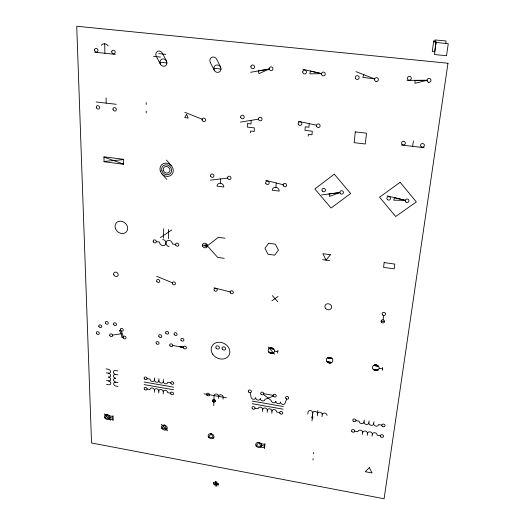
<?xml version="1.0" encoding="UTF-8"?>
<svg xmlns="http://www.w3.org/2000/svg" width="525" height="525" viewBox="0 0 525 525"><rect width="100%" height="100%" fill="white"/><g stroke="black" fill="none" stroke-linecap="round" stroke-linejoin="round"><path stroke-width="0.79" d="M154.403 392.234L154.409 390.298A2.31 1.844 30.6 0 0 152.211 387.968A2.31 1.844 30.6 0 0 150.006 389.517L147.079 388.999M158.885 378.702L158.872 380.671A2.33 1.87 30.7 0 1 156.647 382.246A2.33 1.87 30.7 0 1 154.435 379.897L154.442 377.934M158.806 393.015L158.819 391.072A2.317 1.851 30.3 0 0 156.621 388.743A2.317 1.851 30.3 0 0 154.409 390.298M163.583 238.061L163.649 228.795M163.222 393.796L163.236 391.853A2.317 1.851 30 0 0 161.044 389.524A2.317 1.851 30 0 0 158.819 391.072M170.743 382.738L167.77 382.22A2.33 1.877 30.1 0 1 165.526 383.795A2.33 1.877 30.1 0 1 163.314 381.445L163.334 379.477M168.407 238.757L168.499 229.477M220.526 183.277A3.531 3.196 39 0 0 217.009 186.145L223.801 187.031A3.531 3.196 39 0 0 220.526 183.277L220.684 178.992M213.721 405.667L214.102 395.587A2.349 1.91 26.4 0 1 216.444 394.019A2.349 1.91 26.4 0 1 218.636 396.382L218.558 398.344M216.845 484.706L216.897 483.381M223.099 399.144L223.184 397.182A2.356 1.91 26.1 0 0 220.992 394.813A2.356 1.91 26.1 0 0 218.636 396.382M250.563 132.786L250.655 131.027L254.205 131.447L254.389 127.916L247.288 127.083L247.459 123.546L251.016 123.959L251.199 120.402M275.907 187.3A3.563 3.288 31.7 0 0 272.206 190.194L279.175 191.1A3.563 3.288 31.7 0 0 275.907 187.3L276.196 182.969M262.585 411.521L262.717 409.566A2.369 1.929 23.1 0 0 260.538 407.197A2.369 1.929 23.1 0 0 258.103 408.752L255.038 408.207M264.561 448.573L264.908 443.566M267.199 412.342L267.33 410.379A2.376 1.929 22.7 0 0 265.158 408.01A2.376 1.929 22.7 0 0 262.717 409.566M271.819 413.162L271.957 411.2A2.376 1.936 22.4 0 0 269.784 408.824A2.376 1.936 22.4 0 0 267.33 410.379M277.666 353.082L277.876 350.273M308.208 136.152L308.346 134.367L311.988 134.8L312.283 131.224L304.992 130.371L305.274 126.787L308.923 127.214L309.218 123.618M307.86 414.159L308.044 412.184A2.415 1.975 19.4 0 1 310.597 410.609A2.415 1.975 19.4 0 1 312.769 413.011L312.001 420.906M312.979 459.952L313.117 458.594M313.589 453.856L313.72 452.491M317.297 415.826L317.828 410.524M322.035 416.653L322.238 414.671A2.422 1.982 18.6 0 0 320.066 412.269A2.422 1.982 18.6 0 0 317.494 413.838A2.415 1.975 19 0 0 315.328 411.442A2.415 1.975 19 0 0 312.769 413.011M362.414 434.549L362.67 432.58A2.441 1.975 15.6 0 0 360.524 430.185A2.441 1.975 15.6 0 0 357.879 431.727L354.69 431.163M369.114 420.866L368.852 422.861A2.461 2.008 15.1 0 1 366.181 424.43A2.461 2.008 15.1 0 1 364.022 422.015L364.278 420.02M367.211 435.402L367.467 433.433A2.448 1.982 15.3 0 0 365.328 431.038A2.448 1.982 15.3 0 0 362.67 432.58M383.053 319.902L383.644 315.394M372.015 436.262L372.277 434.293A2.448 1.982 15 0 0 370.138 431.891A2.448 1.982 15 0 0 367.467 433.433M381.787 425.132L378.545 424.561A2.467 2.008 14.4 0 1 375.848 426.129A2.467 2.008 14.4 0 1 373.695 423.714L373.964 421.713M382.318 370.269L382.699 367.428M412.657 146.337L413.392 140.89M436.144 42.518L434.47 54.528L446.519 55.709L448.265 43.68L434.746 42.361L435.081 39.939L446.079 40.989L445.725 43.411M286.676 399.053L285.187 402.839A2.402 1.969 21.6 0 1 282.686 404.414A2.402 1.969 21.6 0 1 280.501 402.019A2.395 1.962 21.9 0 1 278.014 403.6A2.395 1.962 21.9 0 1 275.835 401.205A2.395 1.962 22.3 0 1 273.354 402.787A2.395 1.962 22.3 0 1 271.169 400.391L263.465 394.459M363.871 74.714L362.782 77.346L374.607 78.901L355.943 71.636M271.917 300.812L278.073 296.461M160.368 237.602L171.741 229.937M269.227 69.051L258.963 73.631L258.339 70.901L269.227 69.051L250.609 72.279M119.464 330.632L120.448 330.225M273.308 396.172L264.967 399.308A2.382 1.956 23.1 0 1 262.513 400.89A2.382 1.956 23.1 0 1 260.321 398.501A2.382 1.949 23.5 0 1 257.88 400.076A2.382 1.949 23.5 0 1 255.688 397.694A2.382 1.949 23.8 0 1 253.26 399.269A2.382 1.949 23.8 0 1 251.068 396.887L250.149 392.713M339.787 192.59L329.608 196.402L329.09 193.922L339.787 192.59L321.484 194.926M427.015 80.305L414.986 83.298L415.039 80.371L427.015 80.305L407.098 80.364M240.391 122.122L258.457 119.149M112.626 335.055L121.249 333.769M210.394 180.16L227.588 178.073M104.055 161.477L123.565 159.6M321.517 73.644L309.809 73.848L310.498 71.059L321.517 73.644L302.918 69.313M405.267 200.366L393.757 200.189L394.544 197.682L405.267 200.366L387.161 195.864M183.389 347.274L179.944 347.215L179.963 346.192L183.389 347.274L172.718 345.502M158.767 53.629L165.828 54.357M153.484 56.319L160.512 57.054M94.638 52.192L115.237 54.351M159.902 62.219L166.937 62.961M213.832 68.302L221.025 69.064M96.141 101.962L116.248 104.291M401.277 145.005L424.082 147.683M225.015 238.219L218.4 237.28L208.208 245.201L204.934 244.729M322.619 259.645L329.51 260.63M202.46 245.149L207.368 245.857M204.888 246.271L208.162 246.743L217.658 257.381L224.208 258.339M156.345 241.625L159.548 242.084A3.373 2.907 38.1 0 0 162.73 245.602A3.373 2.907 38.1 0 0 165.952 243.003A3.38 2.92 37.6 0 1 169.207 240.411A3.38 2.92 37.6 0 1 172.384 243.941L175.606 244.407M381.137 321.136L384.569 321.668M269.122 348.37L273.886 349.151M327.324 357.886L332.207 358.687M373.583 365.452L378.564 366.266M274.568 351.153L277.771 351.678M379.162 368.301L382.508 368.852M268.866 352.111L273.623 352.892M326.937 361.653L331.813 362.453M373.098 369.239L378.066 370.053M122.922 337.555L121.807 337.372A11.287 9.122 35.2 0 0 119.483 330.704M263.773 393.73L273.105 395.345M106.135 368.885L108.314 369.259A2.31 1.831 33.6 0 1 110.532 371.595A2.31 1.831 33.6 0 1 108.406 373.17L106.24 372.789M117.757 370.906L115.579 370.525A2.31 1.837 33.2 0 0 113.439 372.1A2.31 1.837 33.2 0 0 115.657 374.437L117.83 374.817M147.059 378.61L150.006 379.122A2.33 1.87 31 0 0 152.217 381.472A2.33 1.87 31 0 0 154.435 379.897M144.132 382.01L173.67 387.181M252.368 401.113L283.31 406.534M204.048 393.822L226.347 397.74M355.989 420.604L359.198 421.168A2.454 2.002 15.5 0 0 361.358 423.583A2.454 2.002 15.5 0 0 364.022 422.015M144.139 384.602L173.631 389.786M252.21 403.738L283.1 409.172M106.437 380.546L108.596 380.927A2.297 1.805 33.1 0 1 110.801 383.237A2.297 1.805 33.1 0 1 108.688 384.786L106.536 384.398M115.657 374.437A2.31 1.831 33.1 0 0 113.518 375.998A2.31 1.831 33.1 0 0 115.73 378.328A2.303 1.818 32.9 0 0 113.603 379.883A2.303 1.818 32.9 0 0 115.808 382.2L117.981 382.581M170.618 393.159L167.665 392.641A2.317 1.857 29.7 0 0 165.467 390.305A2.317 1.857 29.7 0 0 163.236 391.853M212.395 400.542L215.407 401.074M279.694 412.565L276.596 412.02A2.382 1.936 22.1 0 0 274.424 409.644A2.382 1.936 22.1 0 0 271.957 411.2M118.053 386.439L115.887 386.059A2.297 1.811 32.7 0 1 113.682 383.742A2.297 1.811 32.7 0 1 115.808 382.2M380.317 435.717L377.101 435.146A2.454 1.988 14.6 0 0 374.955 432.744A2.454 1.988 14.6 0 0 372.277 434.293M109.423 415.813L112.96 416.463M261.069 443.704L264.856 444.399M110.171 417.585L112.993 418.103M261.726 445.515L264.738 446.073M109.508 419.101L113.032 419.751M260.846 447.044L264.62 447.74M215.178 482.961L216.871 483.289M215.119 484.457L216.812 484.785M298.338 121.301L316.483 125.213M265.801 180.364L283.139 184.708M214.069 287.825L230.107 291.88M103.95 157.093L123.631 164.128M184.826 112.33L202.099 119.188M156.66 276.294L172.344 282.732M270.998 352.459L272.009 353.469M270.487 352.373L271.582 353.476M269.981 352.288L271.103 353.417M269.469 352.209L270.519 353.259M268.957 352.124L269.66 352.826M272.79 348.246L273.656 349.112M272.055 347.937L273.144 349.027M271.504 347.812L272.632 348.941M271.044 347.773A3.275 2.769 23.5 0 1 274.299 352.104A3.275 2.769 23.5 0 1 268.787 352.006A3.275 2.769 23.5 0 1 271.044 347.773L272.121 348.863M270.631 347.793L271.609 348.777M270.257 347.852L271.097 348.692M269.922 347.944L270.585 348.607M269.62 348.068L270.073 348.528M272.527 352.708L273.046 353.227M272.022 352.623L272.731 353.338M271.51 352.544L272.39 353.423M328.053 357.499L328.643 358.102M327.744 357.63L328.125 358.017M331.039 362.322L331.406 362.696M330.52 362.237L331.098 362.827M329.995 362.152L330.763 362.933M329.47 362.066L330.396 363.005M328.945 361.981L329.989 363.038M328.427 361.896L329.536 363.024M327.902 361.81L329.011 362.939M327.377 361.725L328.361 362.723M330.822 357.63L331.793 358.621M330.159 357.4L331.268 358.529M329.628 357.308L330.743 358.444M329.168 357.295L330.218 358.358M328.762 357.322L329.693 358.273M328.387 357.394L329.168 358.188M374.292 365.085L374.85 365.663M373.977 365.223L374.312 365.571M377.193 369.908L377.593 370.322M376.661 369.823L377.272 370.453M376.123 369.731L376.917 370.552M375.592 369.646L376.537 370.617M375.06 369.561L376.11 370.643M374.528 369.469L375.637 370.611M373.99 369.383L375.093 370.512M373.459 369.298L374.397 370.256M377.048 365.151L378.059 366.181M376.405 364.954L377.521 366.096M375.88 364.875L376.989 366.01M375.421 364.862L376.451 365.918M375.008 364.901L375.92 365.833M374.633 364.973L375.382 365.748M104.226 413.831L110.467 420.295M161.3 424.318L167.514 430.841M268.124 347.018L274.621 354.231M272.272 295.575L277.699 301.698M161.857 173.86L166.806 179.432M166.412 160.066L171.393 165.703M160.335 64.103L156.266 56.3A3.819 3.426 60.4 0 1 157.605 51.371A3.819 3.426 60.4 0 1 162.415 53.228L166.51 61.071M210.256 62.331L214.22 70.206M220.644 67.161L216.681 59.253A3.826 3.537 60.5 0 0 211.765 57.363A3.826 3.537 60.5 0 0 210.289 62.337M106.057 97.886L106.175 103.123M104.705 43.778L104.915 53.268M112.941 415.636L113.046 420.571M146.173 102.559L146.18 104.462M146.193 111.09L146.199 112.98M108.406 373.17A2.303 1.824 33.5 0 1 110.624 375.493A2.303 1.824 33.5 0 1 108.504 377.062M108.504 377.055A2.297 1.818 33.3 0 1 110.716 379.372A2.297 1.818 33.3 0 1 108.596 380.927M163.314 381.445A2.33 1.877 30.4 0 1 161.083 383.02A2.33 1.877 30.4 0 1 158.872 380.671M322.238 414.671A2.422 1.982 18.3 0 1 324.817 413.103A2.422 1.982 18.3 0 1 326.99 415.505M373.695 423.714A2.461 2.008 14.8 0 1 371.011 425.283A2.461 2.008 14.8 0 1 368.852 422.861M120.527 330.297A12.475 10.08 35.2 0 1 123.034 337.66M162.77 239.485A3.373 2.907 38.1 0 1 165.952 243.003A3.38 2.92 37.6 0 0 169.135 246.533M101.299 45.262A4.764 4.141 60.1 0 1 108.196 45.977M213.452 482.711L213.399 484.037L218.538 485.034L218.59 483.709L213.452 482.711M215.23 481.628L215.066 485.783L216.753 486.111L216.93 481.957L215.23 481.628M355.287 131.88L354.158 142.675L365.295 143.988L366.489 133.179L355.287 131.88M384.162 262.579L383.552 267.356L394.17 268.872L394.807 264.095L384.162 262.579M433.702 41.035L432.252 51.562L434.654 51.798L436.124 41.265L433.702 41.035M447.976 63.243L384.09 498.75L91.54 442.982L76.735 26.25L447.976 63.243M312.572 414.993L311.699 417.854L312.88 418.058L312.572 414.993M186.526 114.293L184.734 117.6L188.193 118.007L186.526 114.293M107.29 414.599L104.947 417.848L109.823 418.747L107.29 414.599M268.669 243.252L264.948 248.273L267.967 254.225L274.693 255.189L278.447 250.195L275.435 244.21L268.669 243.252M164.43 425.099L161.897 428.361L166.898 429.286L164.43 425.099M330.376 254.75L326.058 260.137L322.888 253.687L330.376 254.75M211.181 433.689L208.491 436.958L213.59 437.902L211.181 433.689M258.877 442.457L256.029 445.738L261.233 446.696L258.877 442.457M369.292 467.624L365.262 471.712L372.054 472.973L369.292 467.624M334.3 174.149L314.829 188.948L331.052 208.031L350.628 193.554L334.3 174.149M400.135 182.313L379.562 197.203L395.666 216.503L416.338 201.935L400.135 182.313M123.565 159.324L103.943 156.817L104.062 161.746L123.631 164.266L123.565 159.324M104.98 417.9A2.992 2.31 31.9 0 0 109.856 418.701A2.992 2.31 31.9 0 0 107.225 414.586A2.992 2.31 31.9 0 0 104.98 417.9M162.041 428.577A3.025 2.369 28.6 0 0 167.029 429.096A3.025 2.369 28.6 0 0 164.161 425.06A3.025 2.369 28.6 0 0 162.041 428.577M208.753 437.345A3.058 2.415 25.7 0 0 213.813 437.568A3.058 2.415 25.7 0 0 210.696 433.637A3.058 2.415 25.7 0 0 208.753 437.345M256.423 446.283A3.097 2.461 22.6 0 0 261.555 446.204A3.097 2.461 22.6 0 0 258.175 442.398A3.097 2.461 22.6 0 0 256.423 446.283M144.368 389.189A1.542 1.227 31 0 0 146.902 389.589A1.542 1.227 31 0 0 145.576 387.443A1.542 1.227 31 0 0 144.368 389.189M170.881 393.96A1.549 1.24 29.3 0 0 173.44 394.196A1.549 1.24 29.3 0 0 171.977 392.109A1.549 1.24 29.3 0 0 170.881 393.96M144.329 378.814A1.549 1.24 31.4 0 0 146.882 379.208A1.549 1.24 31.4 0 0 145.55 377.042A1.549 1.24 31.4 0 0 144.329 378.814M171.012 383.545A1.555 1.253 29.7 0 0 173.578 383.782A1.555 1.253 29.7 0 0 172.108 381.668A1.555 1.253 29.7 0 0 171.012 383.545M206.863 395.148A1.562 1.267 27 0 0 209.455 395.24A1.562 1.267 27 0 0 207.874 393.192A1.562 1.267 27 0 0 206.863 395.148M212.704 401.415A1.562 1.26 26.5 0 0 215.289 401.52A1.562 1.26 26.5 0 0 213.714 399.479A1.562 1.26 26.5 0 0 212.704 401.415M248.601 391.952A1.588 1.306 24.2 0 0 251.258 392.031A1.588 1.306 24.2 0 0 249.664 389.957A1.588 1.306 24.2 0 0 248.601 391.952M273.473 396.342A1.601 1.319 22.3 0 0 276.137 396.25A1.601 1.319 22.3 0 0 274.398 394.255A1.601 1.319 22.3 0 0 273.473 396.342M261.037 394.183A1.595 1.312 23.3 0 0 263.681 394.091A1.595 1.312 23.3 0 0 261.942 392.103A1.595 1.312 23.3 0 0 261.037 394.183M285.967 398.508A1.608 1.319 21.3 0 0 288.652 398.423A1.608 1.319 21.3 0 0 286.912 396.421A1.608 1.319 21.3 0 0 285.967 398.508M252.269 408.562A1.575 1.28 23.6 0 0 254.914 408.647A1.575 1.28 23.6 0 0 253.332 406.606A1.575 1.28 23.6 0 0 252.269 408.562M280.048 413.542A1.588 1.293 21.5 0 0 282.699 413.47A1.588 1.293 21.5 0 0 280.973 411.502A1.588 1.293 21.5 0 0 280.048 413.542M351.986 431.734A1.621 1.312 16.2 0 0 354.651 431.347A1.621 1.312 16.2 0 0 352.656 429.555A1.621 1.312 16.2 0 0 351.986 431.734M380.789 436.859A1.641 1.326 14.1 0 0 383.499 436.478A1.641 1.326 14.1 0 0 381.504 434.68A1.641 1.326 14.1 0 0 380.789 436.859M353.266 421.188A1.634 1.332 16 0 0 355.943 420.788A1.634 1.332 16 0 0 353.942 418.983A1.634 1.332 16 0 0 353.266 421.188M382.259 426.287A1.647 1.345 13.9 0 0 384.989 425.887A1.647 1.345 13.9 0 0 382.981 424.075A1.647 1.345 13.9 0 0 382.259 426.287M123.211 337.883A1.582 1.28 34.4 0 0 125.79 338.428A1.582 1.28 34.4 0 0 124.582 336.138A1.582 1.28 34.4 0 0 123.211 337.883M120.487 330.173A1.588 1.293 34.9 0 0 123.073 330.717A1.588 1.293 34.9 0 0 121.859 328.407A1.588 1.293 34.9 0 0 120.487 330.173M113.682 324.608A1.588 1.293 35.6 0 0 116.274 325.146A1.588 1.293 35.6 0 0 115.047 322.829A1.588 1.293 35.6 0 0 113.682 324.608M105.492 323.262A1.588 1.286 36 0 0 108.065 323.8A1.588 1.286 36 0 0 106.838 321.49A1.588 1.286 36 0 0 105.492 323.262M98.936 326.622A1.582 1.273 36.2 0 0 101.502 327.16A1.582 1.273 36.2 0 0 100.268 324.857A1.582 1.273 36.2 0 0 98.936 326.622M96.567 333.454A1.575 1.267 35.9 0 0 99.12 333.992A1.575 1.267 35.9 0 0 97.893 331.708A1.575 1.267 35.9 0 0 96.567 333.454M109.85 335.665A1.575 1.273 35.2 0 0 112.416 336.203A1.575 1.273 35.2 0 0 111.195 333.913A1.575 1.273 35.2 0 0 109.85 335.665M183.599 348.023A1.595 1.319 30.3 0 0 186.25 348.41A1.595 1.319 30.3 0 0 184.912 346.152A1.595 1.319 30.3 0 0 183.599 348.023M181.059 340.246A1.601 1.326 30.8 0 0 183.717 340.627A1.601 1.326 30.8 0 0 182.372 338.356A1.601 1.326 30.8 0 0 181.059 340.246M174.228 334.615A1.601 1.332 31.5 0 0 176.886 334.996A1.601 1.332 31.5 0 0 175.534 332.719A1.601 1.332 31.5 0 0 174.228 334.615M165.821 333.237A1.601 1.326 32.1 0 0 168.466 333.618A1.601 1.326 32.1 0 0 167.107 331.341A1.601 1.326 32.1 0 0 165.821 333.237M158.937 336.597A1.595 1.312 32.4 0 0 161.569 336.978A1.595 1.312 32.4 0 0 160.21 334.714A1.595 1.312 32.4 0 0 158.937 336.597M156.253 343.468A1.588 1.299 32.2 0 0 158.872 343.855A1.588 1.299 32.2 0 0 157.52 341.604A1.588 1.299 32.2 0 0 156.253 343.468M169.89 345.739A1.595 1.312 31.3 0 0 172.522 346.126A1.595 1.312 31.3 0 0 171.176 343.868A1.595 1.312 31.3 0 0 169.89 345.739M212.684 354.172A9.66 8.059 27.6 0 0 228.834 355.55A9.66 8.059 27.6 0 0 220.001 342.274A9.66 8.059 27.6 0 0 212.684 354.172M216.097 348.134A1.877 1.568 28 0 0 219.24 348.39A1.877 1.568 28 0 0 217.507 345.804A1.877 1.568 28 0 0 216.097 348.134M222.324 349.164A1.883 1.575 27.5 0 0 225.474 349.42A1.883 1.575 27.5 0 0 223.742 346.835A1.883 1.575 27.5 0 0 222.324 349.164M327.147 361.889A3.334 2.822 18.1 0 0 332.706 361.298A3.334 2.822 18.1 0 0 328.86 357.315A3.334 2.822 18.1 0 0 327.147 361.889M373.472 369.639A3.386 2.855 14 0 0 379.076 368.701A3.386 2.855 14 0 0 374.942 364.908A3.386 2.855 14 0 0 373.472 369.639M113.82 274.857A2.454 2.047 38.5 0 0 117.797 275.914A2.454 2.047 38.5 0 0 116.163 272.193A2.454 2.047 38.5 0 0 113.82 274.857M156.811 281.4A1.647 1.391 35.6 0 0 159.521 281.932A1.647 1.391 35.6 0 0 158.287 279.49A1.647 1.391 35.6 0 0 156.811 281.4M172.508 283.802A1.654 1.404 34.4 0 0 175.232 284.34A1.654 1.404 34.4 0 0 174.011 281.886A1.654 1.404 34.4 0 0 172.508 283.802M214.213 290.345A1.66 1.431 30.8 0 0 216.996 290.712A1.66 1.431 30.8 0 0 215.631 288.31A1.66 1.431 30.8 0 0 214.213 290.345M230.363 292.904A1.667 1.444 29.3 0 0 233.159 293.094A1.667 1.444 29.3 0 0 231.63 290.758A1.667 1.444 29.3 0 0 230.363 292.904M325.762 308.641A3.419 2.992 18.7 0 0 331.472 307.919A3.419 2.992 18.7 0 0 327.515 303.765A3.419 2.992 18.7 0 0 325.762 308.641M381.636 322.409A1.739 1.509 12.7 0 0 384.523 321.877A1.739 1.509 12.7 0 0 382.403 319.909A1.739 1.509 12.7 0 0 381.636 322.409M382.62 314.908A1.746 1.522 12.5 0 0 385.521 314.357A1.746 1.522 12.5 0 0 383.388 312.382A1.746 1.522 12.5 0 0 382.62 314.908M115.395 228.493A6.753 5.742 41.6 0 0 126.177 232.076A6.753 5.742 41.6 0 0 122.476 221.498A6.753 5.742 41.6 0 0 115.395 228.493M153.28 241.782A1.687 1.45 38.7 0 0 156.023 242.491A1.687 1.45 38.7 0 0 154.947 239.905A1.687 1.45 38.7 0 0 153.28 241.782M175.77 245.129A1.693 1.463 36.9 0 0 178.559 245.661A1.693 1.463 36.9 0 0 177.319 243.121A1.693 1.463 36.9 0 0 175.77 245.129M202.689 246.212A2.553 2.238 34.7 0 0 206.922 247.072A2.553 2.238 34.7 0 0 205.137 243.213A2.553 2.238 34.7 0 0 202.689 246.212M161.871 170.782A5.296 4.692 44.9 0 0 170.363 173.526A5.296 4.692 44.9 0 0 167.619 165.034A5.296 4.692 44.9 0 0 161.871 170.782M160.289 171.104A7.061 6.261 44.9 0 0 171.609 174.766A7.061 6.261 44.9 0 0 167.961 163.446A7.061 6.261 44.9 0 0 160.289 171.104M163.446 170.461A3.531 3.13 44.9 0 0 169.116 172.285A3.531 3.13 44.9 0 0 167.278 166.622A3.531 3.13 44.9 0 0 163.446 170.461M210.656 176.131A1.772 1.601 41.1 0 0 213.57 176.853A1.772 1.601 41.1 0 0 212.5 174.051A1.772 1.601 41.1 0 0 210.656 176.131M227.712 178.323A1.778 1.621 39.2 0 0 230.646 179.051A1.778 1.621 39.2 0 0 229.589 176.243A1.778 1.621 39.2 0 0 227.712 178.323M265.86 183.507A1.785 1.647 33.9 0 0 268.885 183.829A1.785 1.647 33.9 0 0 267.468 181.138A1.785 1.647 33.9 0 0 265.86 183.507M283.323 185.752A1.792 1.66 30.9 0 0 286.368 186.08A1.792 1.66 30.9 0 0 284.963 183.389A1.792 1.66 30.9 0 0 283.323 185.752M96.298 107.369A1.824 1.575 53.8 0 0 98.982 108.859A1.824 1.575 53.8 0 0 98.562 105.847A1.824 1.575 53.8 0 0 96.298 107.369M112.993 109.318A1.824 1.588 53.4 0 0 115.684 110.814A1.824 1.588 53.4 0 0 115.29 107.796A1.824 1.588 53.4 0 0 112.993 109.318M322.252 190.988A1.805 1.687 22.8 0 0 325.342 190.897A1.805 1.687 22.8 0 0 323.584 188.383A1.805 1.687 22.8 0 0 322.252 190.988M340.292 193.495A1.818 1.7 18.8 0 0 343.343 192.983A1.818 1.7 18.8 0 0 341.243 190.706A1.818 1.7 18.8 0 0 340.292 193.495M387.502 199.657A1.844 1.719 8.4 0 0 390.515 198.739A1.844 1.719 8.4 0 0 388.1 196.737A1.844 1.719 8.4 0 0 387.502 199.657M405.969 202.105A1.864 1.726 4.9 0 0 408.942 200.983A1.864 1.726 4.9 0 0 406.376 199.146A1.864 1.726 4.9 0 0 405.969 202.105M202.105 119.963A1.831 1.68 49.9 0 0 204.934 121.295A1.831 1.68 49.9 0 0 204.442 118.237A1.831 1.68 49.9 0 0 202.105 119.963M258.503 119.319A1.851 1.739 46.1 0 0 261.457 120.468A1.851 1.739 46.1 0 0 260.827 117.383A1.851 1.739 46.1 0 0 258.503 119.319M240.673 117.259A1.844 1.726 48.2 0 0 243.613 118.407A1.844 1.726 48.2 0 0 242.957 115.329A1.844 1.726 48.2 0 0 240.673 117.259M298.279 124.123A1.857 1.778 38.6 0 0 301.383 124.858A1.857 1.778 38.6 0 0 300.359 121.853A1.857 1.778 38.6 0 0 298.279 124.123M316.647 126.479A1.864 1.798 32.9 0 0 319.83 126.774A1.864 1.798 32.9 0 0 318.406 123.913A1.864 1.798 32.9 0 0 316.647 126.479M402.524 144.71A1.91 1.824 -1.2 0 0 405.359 143.076A1.91 1.824 -1.2 0 0 402.465 141.553A1.91 1.824 -1.2 0 0 402.524 144.71M421.647 147A1.929 1.831 -5.5 0 0 424.39 145.169A1.929 1.831 -5.5 0 0 421.378 143.843A1.929 1.831 -5.5 0 0 421.647 147M94.579 50.013A1.903 1.647 59.8 0 0 97.151 51.929A1.903 1.647 59.8 0 0 97.145 48.766A1.903 1.647 59.8 0 0 94.579 50.013M111.753 51.804A1.903 1.66 59.9 0 0 114.332 53.727A1.903 1.66 59.9 0 0 114.352 50.558A1.903 1.66 59.9 0 0 111.753 51.804M159.902 62.298A3.8 3.413 59.3 0 0 165.224 65.92A3.8 3.413 59.3 0 0 165.126 59.528A3.8 3.413 59.3 0 0 159.902 62.298M213.826 68.381A3.806 3.524 59 0 0 219.194 72.05A3.806 3.524 59 0 0 219.266 65.605A3.806 3.524 59 0 0 213.826 68.381M269.253 68.67A1.916 1.824 59.8 0 0 272.002 70.462A1.916 1.824 59.8 0 0 272.048 67.187A1.916 1.824 59.8 0 0 269.253 68.67M250.884 66.747A1.916 1.805 60 0 0 253.627 68.532A1.916 1.805 60 0 0 253.641 65.271A1.916 1.805 60 0 0 250.884 66.747M302.722 71.925A1.916 1.864 59 0 0 305.484 73.73A1.916 1.864 59 0 0 305.583 70.442A1.916 1.864 59 0 0 302.722 71.925M321.497 74.025A1.923 1.883 57.6 0 0 324.391 75.633A1.923 1.883 57.6 0 0 324.286 72.325A1.923 1.883 57.6 0 0 321.497 74.025M355.668 78.632A1.923 1.916 23.5 0 0 358.995 78.428A1.923 1.916 23.5 0 0 357.151 75.659A1.923 1.916 23.5 0 0 355.668 78.632M376.084 81.467A1.942 1.923 -19.1 0 0 378.322 78.973A1.942 1.923 -19.1 0 0 375.034 78.304A1.942 1.923 -19.1 0 0 376.084 81.467M409.192 80.253A1.988 1.936 -26.9 0 0 411.127 77.438A1.988 1.936 -26.9 0 0 407.722 77.241A1.988 1.936 -26.9 0 0 409.192 80.253M428.84 82.294A2.008 1.936 -26.9 0 0 430.822 79.472A2.008 1.936 -26.9 0 0 427.383 79.275A2.008 1.936 -26.9 0 0 428.84 82.294"/></g></svg>
